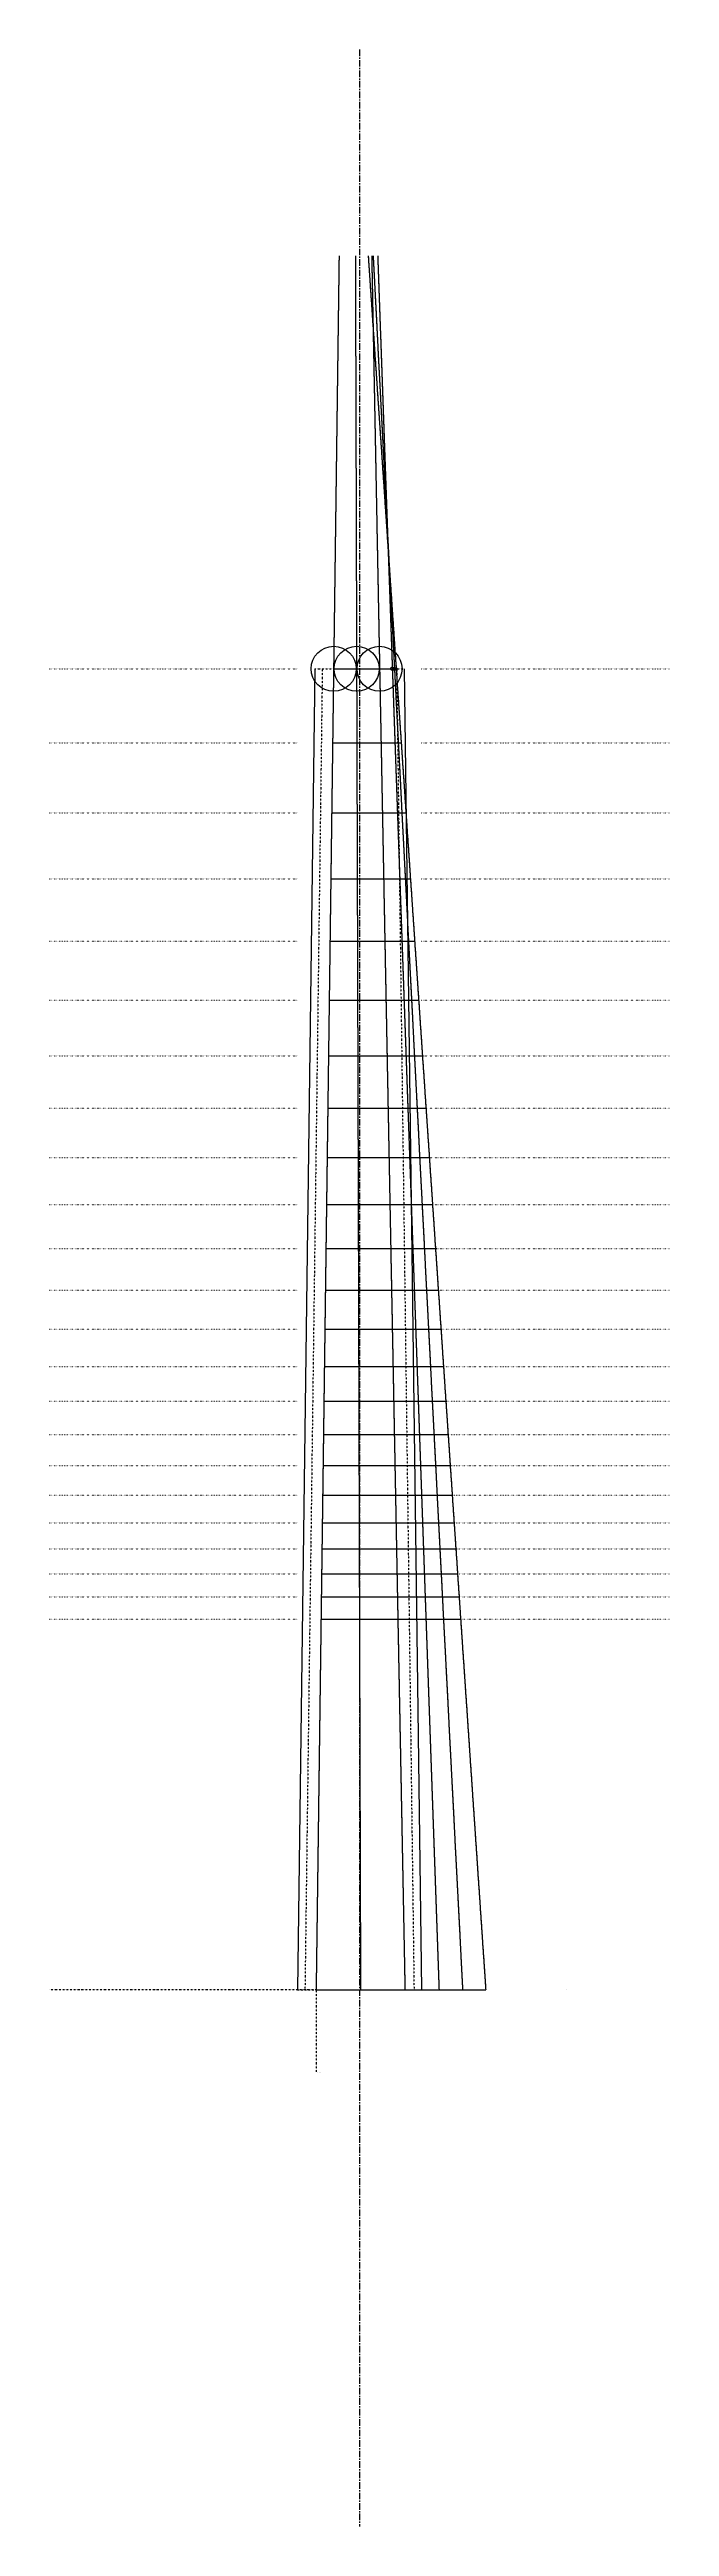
# Model space of a CAD drawing. Header units: millimetres. Extents: x 0 to 300, y -150 to 1050.
import ezdxf

# ---------------------------------------------------------------- set-up
doc = ezdxf.new("R2010")
doc.units = ezdxf.units.MM
for name, pattern in [('CENTER', [5.08, 3.175, -0.635, 0.635, -0.635]), ('DASHED', [1.524, 1.27, -0.254]), ('DASHED2', [0.762, 0.635, -0.127]), ('DOT', [0.508, 0, -0.508]), ('DOT2', [0.254, 0, -0.254])]:
    doc.linetypes.add(name, pattern=pattern)
doc.styles.add('OpenSans', font='OpenSans-Regular.ttf')

msp = doc.modelspace()

# ---------------------------------------------------------------- linework, layer by layer
at = {"linetype": 'CENTER'}
msp.add_line((150, 1050), (150, -150), dxfattribs=at)
at = {"linetype": 'DASHED'}
for p, q in [((140.1, 950), (129, 110)), ((148, 950), (150.5, 110)), ((154.2, 950), (211.1, 110)), ((155.9, 950), (172, 110)), ((156.6, 950), (199.9, 110)), ((158.8, 950), (188.5, 110))]:
    msp.add_line(p, q, dxfattribs=at)
at = {"linetype": 'DASHED2'}
for p, q in [((140.1, 950), (129, 110)), ((148, 950), (150.5, 110)), ((154.2, 950), (211.1, 110)), ((155.9, 950), (172, 110)), ((156.6, 950), (199.9, 110)), ((158.8, 950), (188.5, 110))]:
    msp.add_line(p, q, dxfattribs=at)
at = {"linetype": 'DOT'}
for p, q in [((0, 750), (120, 750)), ((180, 750), (300, 750)), ((0, 714.1), (120, 714.1)), ((180, 714.1), (300, 714.1)), ((0, 680.2), (120, 680.2)), ((180, 680.2), (300, 680.2)), ((0, 648.2), (120, 648.2)), ((180, 648.2), (300, 648.2)), ((0, 618), (120, 618)), ((180, 618), (300, 618)), ((0, 589.5), (120, 589.5)), ((180, 589.5), (300, 589.5)), ((0, 562.5), (120, 562.5)), ((180, 562.5), (300, 562.5)), ((0, 537.1), (120, 537.1)), ((180, 537.1), (300, 537.1)), ((0, 513.2), (120, 513.2)), ((180, 513.2), (300, 513.2)), ((0, 490.5), (120, 490.5)), ((180, 490.5), (300, 490.5)), ((0, 469.2), (120, 469.2)), ((180, 469.2), (300, 469.2)), ((0, 449), (120, 449)), ((180, 449), (300, 449)), ((0, 430), (120, 430)), ((180, 430), (300, 430)), ((0, 412), (120, 412)), ((180, 412), (300, 412)), ((0, 395.1), (120, 395.1)), ((180, 395.1), (300, 395.1)), ((0, 379.1), (120, 379.1)), ((180, 379.1), (300, 379.1)), ((0, 364), (120, 364)), ((180, 364), (300, 364)), ((0, 349.7), (120, 349.7)), ((180, 349.7), (300, 349.7)), ((0, 336.3), (120, 336.3)), ((180, 336.3), (300, 336.3)), ((0, 323.6), (120, 323.6)), ((180, 323.6), (300, 323.6)), ((0, 311.6), (120, 311.6)), ((0, 300.3), (120, 300.3)), ((180, 311.6), (300, 311.6)), ((180, 300.3), (300, 300.3)), ((0, 289.6), (120, 289.6)), ((180, 289.6), (300, 289.6))]:
    msp.add_line(p, q, dxfattribs=at)
for p, q in [((128.4, 750), (120, 110)), ((137.5, 750), (167.7, 750)), ((171.6, 750), (180, 110)), ((137, 714.1), (170.2, 714.1)), ((136.5, 680.2), (172.5, 680.2)), ((136.1, 648.2), (174.6, 648.2)), ((135.7, 618), (176.7, 618)), ((135.3, 589.5), (178.6, 589.5)), ((135, 562.5), (180.4, 562.5)), ((134.7, 537.1), (182.2, 537.1)), ((134.3, 513.2), (183.8, 513.2)), ((134, 490.5), (185.3, 490.5)), ((133.8, 469.2), (186.8, 469.2)), ((133.5, 449), (188.1, 449)), ((133.2, 430), (189.4, 430)), ((133, 412), (190.6, 412)), ((132.8, 395.1), (191.8, 395.1)), ((132.6, 379.1), (192.9, 379.1)), ((132.4, 364), (193.9, 364)), ((132.2, 349.7), (194.9, 349.7)), ((132, 336.3), (195.8, 336.3)), ((131.8, 323.6), (196.6, 323.6)), ((131.5, 300.3), (198.2, 300.3)), ((131.7, 311.6), (197.4, 311.6)), ((131.4, 289.6), (198.9, 289.6)), ((129, 110), (211.1, 110)), ((129, 110), (211.1, 110))]:
    msp.add_line(p, q)
at = {"linetype": 'DOT2'}
for p, q in [((132, 750), (123.6, 110)), ((128.4, 750), (171.6, 750)), ((168, 750), (176.4, 110)), ((129, 110), (0, 110)), ((120, 110), (180, 110)), ((129, 110), (129, 70))]:
    msp.add_line(p, q, dxfattribs=at)
for centre, radius in [((137.5, 750), 10.9), ((148.6, 750), 10.9), ((159.7, 750), 10.9), ((165.9, 750), 0.889), ((166.9, 750), 0.737), ((167.7, 750), 0.508)]:
    msp.add_circle(centre, radius)

# ---------------------------------------------------------------- texts
at = {"char_height": 0.1, "attachment_point": 1, "style": 'OpenSans'}
for s, insert in [('0 : 0.0 mm', (50, 750)), ('0 : 0.0 mm', (260, 750)), ('1 : 35.92 mm', (50, 714.1)), ('1 : 35.92 mm', (260, 714.1)), ('2 : 69.825 mm', (50, 680.2)), ('2 : 69.825 mm', (260, 680.2)), ('3 : 101.826 mm', (50, 648.2)), ('3 : 101.826 mm', (260, 648.2)), ('4 : 132.032 mm', (50, 618)), ('4 : 132.032 mm', (260, 618)), ('5 : 160.542 mm', (50, 589.5)), ('5 : 160.542 mm', (260, 589.5)), ('6 : 187.452 mm', (50, 562.5)), ('6 : 187.452 mm', (260, 562.5)), ('7 : 212.851 mm', (50, 537.1)), ('7 : 212.851 mm', (260, 537.1)), ('8 : 236.825 mm', (50, 513.2)), ('8 : 236.825 mm', (260, 513.2)), ('9 : 259.454 mm', (50, 490.5)), ('9 : 259.454 mm', (260, 490.5)), ('10 : 280.812 mm', (50, 469.2)), ('10 : 280.812 mm', (260, 469.2)), ('11 : 300.972 mm', (50, 449)), ('11 : 300.972 mm', (260, 449)), ('12 : 320.0 mm', (50, 430)), ('12 : 320.0 mm', (260, 430)), ('13 : 337.96 mm', (50, 412)), ('13 : 337.96 mm', (260, 412)), ('14 : 354.912 mm', (50, 395.1)), ('14 : 354.912 mm', (260, 395.1)), ('15 : 370.913 mm', (50, 379.1)), ('15 : 370.913 mm', (260, 379.1)), ('16 : 386.016 mm', (50, 364)), ('16 : 386.016 mm', (260, 364)), ('17 : 400.271 mm', (50, 349.7)), ('17 : 400.271 mm', (260, 349.7)), ('18 : 413.726 mm', (50, 336.3)), ('18 : 413.726 mm', (260, 336.3)), ('19 : 426.426 mm', (50, 323.6)), ('19 : 426.426 mm', (260, 323.6)), ('20 : 438.413 mm', (50, 311.6)), ('21 : 449.727 mm', (50, 300.3)), ('20 : 438.413 mm', (260, 311.6)), ('21 : 449.727 mm', (260, 300.3)), ('22 : 460.406 mm', (50, 289.6)), ('22 : 460.406 mm', (260, 289.6)), ('640.0 mm', (50, 110)), ('640.0 mm', (250, 110)), ('Puente con entonación/Intonated Bridge', (129, 70))]:
    msp.add_mtext(s, dxfattribs=dict(at, insert=insert))

doc.saveas('drawing.dxf')
